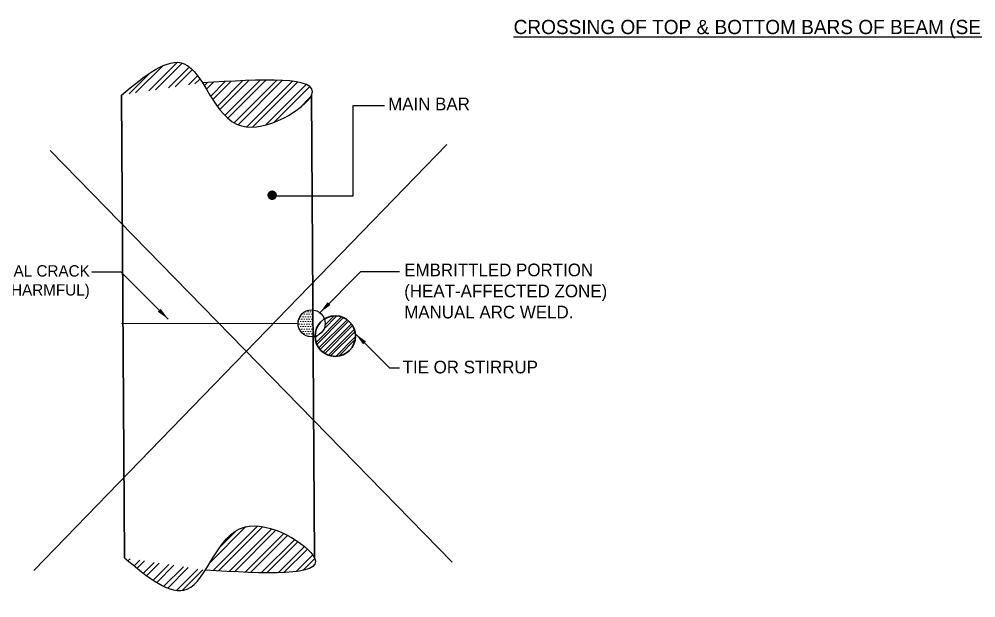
# Model space of a CAD drawing. Header units: inches. Extents: x -159432 to -126829, y -44881 to -40109.
# Drawn here: x -146748.6 to -146446, y -42100.6 to -41917.5 of the extents above; entities that cross this region are included whole.
import ezdxf

# ---------------------------------------------------------------- set-up
doc = ezdxf.new("R2010")
doc.units = ezdxf.units.IN
doc.header["$LTSCALE"] = 10
doc.header["$MEASUREMENT"] = 0
doc.layers.get('0').update_dxf_attribs({"color": 140, "lineweight": 25})
for name, color, linetype, lineweight in [('DIMENSION', 6, 'Continuous', 25), ('DOTS', 31, 'Continuous', 0), ('line', 134, 'Continuous', 30), ('LINTEL', 12, 'Continuous', 35), ('ZIGZAG', 255, 'ZIGZAG', 15)]:
    doc.layers.add(name, color=color, linetype=linetype, lineweight=lineweight)
doc.linetypes.add('ZIGZAG', pattern='A,0.0001,-0.2,[131,ltypeshp.shx,S=0.2,R=0,X=-0.2,Y=0],-0.4,[131,ltypeshp.shx,S=0.2,R=180,X=0.2,Y=0],-0.2', length=0.8001)
doc.dimstyles.new('STANDERD', dxfattribs={"dimscale": 0, "dimtxt": 4, "dimasz": 8, "dimexe": 8, "dimexo": 8, "dimgap": 2, "dimtad": 1, "dimdec": 0, "dimzin": 0, "dimdsep": 46, "dimlunit": 4, "dimtxsty": 'Standard', "dimblk": 'DOTSMALL', "dimcen": 0, "dimdle": 8, "dimclrd": 256, "dimclre": 256, "dimclrt": 2, "dimadec": 0, "dimazin": 0, "dimtfac": 1, "dimtdec": 0, "dimtmove": 2, "dimatfit": 1, "dimfxl": 1, "dimtolj": 1, "dimtzin": 0, "dimlwd": -1, "dimarcsym": 0})

# ---------------------------------------------------------------- blocks, each defined once
blk = doc.blocks.new('_DotSmall')
at = {"color": 0, "linetype": 'ByBlock', "const_width": 0.5}
blk.add_lwpolyline([(-0.0625, 0, 1), (0.0625, 0, 1)], format="xyb", close=True, dxfattribs=at)

msp = doc.modelspace()

# ---------------------------------------------------------------- hatches: boundary and pattern name
at = {"layer": 'DOTS', "ltscale": 15}
h = msp.add_hatch(dxfattribs=at)
h.set_pattern_fill('ANSI32', color=256, scale=10, style=0)
h.set_pattern_definition([(45, (-147425.2596, -41777.5877), (-2.65165, 2.65165), []), (45, (-147423.4918, -41777.5877), (-2.65165, 2.65165), [])])
edge = h.paths.add_edge_path()
edge.add_spline(control_points=[(-146690.64674, -41937.67416), (-146671.97607, -41936.5689), (-146640.29461, -41934.69344), (-146684.07327, -41962.05766), (-146692.74488, -41922.14934), (-146708.89843, -41935.49509), (-146716.22717, -41941.54994)], knot_values=[0, 0, 0, 0, 34.762304913, 58.986683439, 85.714645019, 107.911383768, 107.911383768, 107.911383768, 107.911383768], degree=3, periodic=0)
h = msp.add_hatch(dxfattribs=at)
h.set_pattern_fill('DOTS', color=256, scale=12.5, style=0)
h.set_pattern_definition([(0, (-148276.7407, -41296.0376), (0.390625, 0.78125), [0, -0.78125])])
h.paths.add_polyline_path([(-146660.37504, -42013.78653, 0.447987882), (-146655.61534, -42018.0327), (-146655.66932, -42009.53453, 0.444179829)])
h = msp.add_hatch(dxfattribs=at)
h.set_pattern_fill('ANSI32', color=256, scale=5, style=0)
h.set_pattern_definition([(45, (-158601.396, -33212.0557), (-1.32582521, 1.32582521), []), (45, (-158600.512, -33212.0557), (-1.32582521, 1.32582521), [])])
h.paths.add_polyline_path([(-146654.99986, -42017.91607, 0.990857991), (-146642.18884, -42017.79841, 0.593174354), (-146652.05582, -42012.40773, -0.082306955), (-146651.8273, -42013.78653, -0.339781372)])
h = msp.add_hatch(dxfattribs=at)
h.set_pattern_fill('ANSI32', color=256, scale=10, style=0)
h.set_pattern_definition([(45, (-147424.3296, -41710.1), (-2.65165, 2.65165), []), (45, (-147422.562, -41710.1), (-2.65165, 2.65165), [])])
edge = h.paths.add_edge_path()
edge.add_spline(control_points=[(-146689.71679, -42091.82455), (-146671.04612, -42092.92981), (-146639.36466, -42094.80527), (-146683.14332, -42067.44105), (-146691.81493, -42107.34937), (-146707.96848, -42094.00362), (-146715.29722, -42087.94876)], knot_values=[0, 0, 0, 0, 34.762304913, 58.986683439, 85.714645019, 107.911383768, 107.911383768, 107.911383768, 107.911383768], degree=3, periodic=0)

# ---------------------------------------------------------------- linework, layer by layer
at = {"layer": 'DIMENSION'}
for p, q in [((-146642.9393, -41973.41864), (-146642.9393, -41944.83973)), ((-146642.9393, -41944.83973), (-146633.07558, -41944.83973)), ((-146668.30314, -41973.41864), (-146642.9393, -41973.41864))]:
    msp.add_line(p, q, dxfattribs=at)
at = {"layer": 'DIMENSION', "const_width": 1.5}
msp.add_lwpolyline([(-146669.30821, -41973.22817, 1), (-146667.80821, -41973.22817, 1)], format="xyb", close=True, dxfattribs=at)
at = {"layer": 'DIMENSION', "ltscale": 15}
msp.add_circle((-146656.10117, -42013.78653), 4.27387, dxfattribs=at)
for points in [[(-146716.22717, -41941.54994), (-146696.37212, -41931.62662), (-146678.27756, -41951.29819), (-146656.10117, -41941.54994), (-146690.64674, -41937.67416)], [(-146715.29722, -42087.94876), (-146695.44217, -42097.87209), (-146677.34761, -42078.20052), (-146655.17122, -42087.94876), (-146689.71679, -42091.82455)]]:
    msp.add_spline(points, degree=3, dxfattribs=at)
at = {"layer": 'line'}
for p, q in [((-146716.22717, -41941.54994), (-146715.29722, -42087.94876)), ((-146655.17122, -42087.94876), (-146656.10117, -41941.54994))]:
    msp.add_line(p, q, dxfattribs=at)
msp.add_circle((-146648.59489, -42017.79841), 6.40605, dxfattribs=at)
at = {"layer": 'LINTEL', "ltscale": 15}
for p, q in [((-146613.37532, -41957.21234), (-146743.94492, -42091.99236)), ((-146738.79723, -41959.06829), (-146611.6704, -42089.26455))]:
    msp.add_line(p, q, dxfattribs=at)
at = {"layer": 'LINTEL'}
msp.add_lwpolyline([(-146703.16786, -42090.89014), (-146703.16786, -42090.89014), (-146703.16786, -42090.89014), (-146703.16786, -42090.89014)], close=True, dxfattribs=at)
at = {"layer": 'ZIGZAG', "ltscale": 15}
msp.add_line((-146660.37504, -42013.78653), (-146716.22717, -42013.78653), dxfattribs=at)

# ---------------------------------------------------------------- texts
at = {"layer": 'DIMENSION', "ltscale": 8}
for s, insert, char_height, attachment_point in [('{\\LCROSSING OF TOP & BOTTOM BARS OF BEAM (SECTIONAL ELEVATION)}', (-146592.20126, -41917.76162, -0.9), 4.5, 1), ('MAIN BAR', (-146631.88508, -41942.36318), 4, 1), ('POTENTIAL CRACK\\P(HARMFUL)', (-146726.24017, -41995.37125), 3.6, 3), ('EMBRITTLED PORTION\\P(HEAT-AFFECTED ZONE)\\PMANUAL ARC WELD.', (-146626.79653, -41994.85945), 4, 1), ('TIE OR STIRRUP', (-146627.30852, -42025.58861), 4, 1)]:
    msp.add_mtext(s, dxfattribs=dict(at, insert=insert, char_height=char_height, attachment_point=attachment_point))

# ---------------------------------------------------------------- leaders
at = {"layer": 'DIMENSION'}
for points in [[(-146701.4495, -42012.41556), (-146716.3257, -41997.53935), (-146725.55731, -41997.53935)], [(-146653.38857, -42010.31445), (-146640.48451, -41997.4104), (-146628.32751, -41997.4104)], [(-146642.18259, -42017.10604), (-146631.40547, -42027.88317), (-146628.24279, -42027.88317)]]:
    msp.add_leader(points, dimstyle='STANDERD', override={"dimscale": 1, "dimasz": 4, "dimtad": 0}, dxfattribs=at)

doc.saveas('drawing.dxf')
